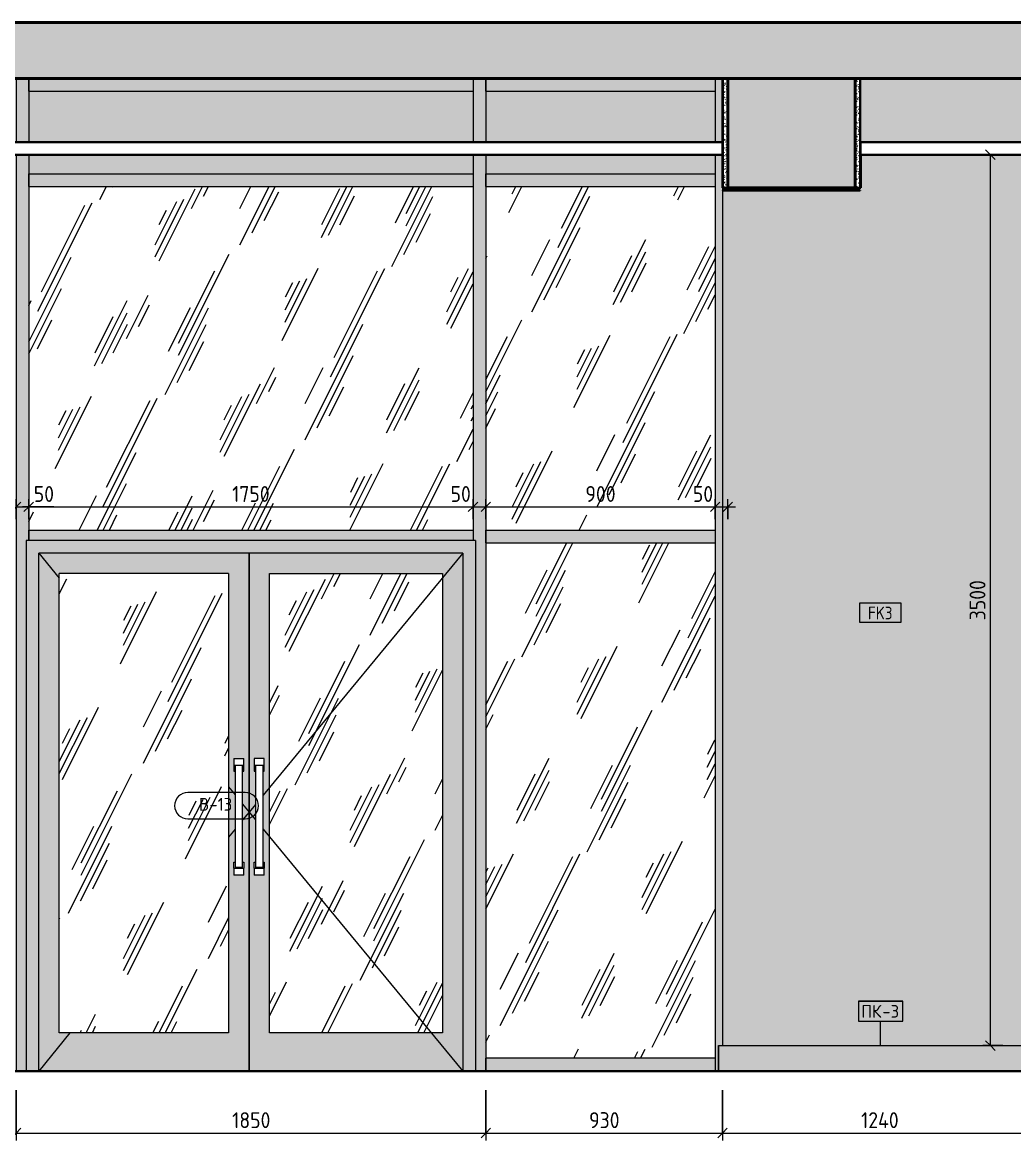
# Model space of a CAD drawing. Header units: millimetres. Extents: x 855 to 84199, y -1987 to 21700.
# Drawn here: x 53790 to 57683, y -273 to 4120 of the extents above; entities that cross this region are included whole.
import ezdxf

# ---------------------------------------------------------------- set-up
doc = ezdxf.new("R2010")
doc.units = ezdxf.units.MM
for name, color, linetype, lineweight in [('A-ANNO-DIMS', 7, 'Continuous', 9), ('A-ANNO-DIMS-25', 7, 'Continuous', 9), ('A-DOOR', 7, 'Continuous', 9), ('A-DOOR-IDEN', 7, 'Continuous', 9), ('A-FLOR', 7, 'Continuous', 9), ('A-GENM', 7, 'Continuous', 9), ('A-GENM-IDEN', 7, 'Continuous', 9), ('A-GLAZ-CURT', 7, 'Continuous', 9), ('A-GLAZ-CWMG', 7, 'Continuous', 9), ('A-WALL-IDEN', 7, 'Continuous', 9), ('A-WALL-PATT', 7, 'Continuous', 9), ('I-WALL', 7, 'Continuous', 9)]:
    doc.layers.add(name, color=color, linetype=linetype, lineweight=lineweight)
for name, color, linetype, lineweight, true_color in [('A-CLNG-1', 7, 'Continuous', 9, 0x787878), ('A-CLNG-FNSH-1', 7, 'Continuous', 30, 0x3c3c3c), ('A-DOOR-GLAZ', 7, 'Continuous', 9, 0x8080ff), ('A-FLOR-1', 7, 'Continuous', 9, 0x787878), ('A-FLOR-FNSH-1', 7, 'Continuous', 40, 0x3c3c3c), ('A-FLOR-FNSH-2', 7, 'Continuous', 30, 0x3c3c3c), ('A-WALL-4', 7, 'Continuous', 30, 0x3c3c3c), ('A-WALL-FNSH-3', 7, 'Continuous', 30, 0x3c3c3c), ('I-WALL-1', 7, 'Continuous', 9, 0x787878)]:
    doc.layers.add(name, color=color, linetype=linetype, lineweight=lineweight, true_color=true_color)
doc.styles.add('GOST Common_5', font='GOST_Common.ttf', dxfattribs={"width": 0.9, "height": 50})
doc.styles.add('GOST Common_6', font='GOST_Common.ttf', dxfattribs={"height": 50})
doc.styles.add('ISOCPEUR_2', font='isocpeur.ttf', dxfattribs={"width": 0.9, "height": 62.5})
doc.dimstyles.new('ISO-2_5_0_9К_БОЛЬШОЙ_1', dxfattribs={"dimscale": 304.8, "dimtxt": 62.248823, "dimasz": 0.123031, "dimexe": 0.098425, "dimexo": 0.246063, "dimgap": 0, "dimtad": 1, "dimdec": 0, "dimrnd": 10, "dimzin": 0, "dimdsep": 46, "dimtxsty": 'ISOCPEUR_2', "dimblk1": 'OBLIQUE', "dimblk2": 'OBLIQUE', "dimsah": 1, "dimcen": 0.09, "dimdle": 0.098425, "dimazin": 0, "dimtfac": 1, "dimtdec": 4, "dimtix": 1, "dimtmove": 0, "dimatfit": 3, "dimfxl": 1, "dimtvp": 1, "dimtolj": 1, "dimtzin": 0, "dimarcsym": 2})
doc.dimstyles.new('ISO-2_5_0_9К_БОЛЬШОЙ_2', dxfattribs={"dimscale": 304.8, "dimtxt": 62.248823, "dimasz": 0.123031, "dimexe": 0.098425, "dimexo": 0.246063, "dimgap": 0, "dimtad": 1, "dimdec": 0, "dimrnd": 10, "dimzin": 0, "dimdsep": 46, "dimtxsty": 'ISOCPEUR_2', "dimblk1": 'OBLIQUE', "dimblk2": 'OBLIQUE', "dimsah": 1, "dimcen": 0.09, "dimdle": 0.098425, "dimazin": 0, "dimtfac": 1, "dimtdec": 4, "dimtix": 1, "dimtmove": 1, "dimatfit": 3, "dimfxl": 1, "dimtvp": 1, "dimtolj": 1, "dimtzin": 0, "dimarcsym": 2})
pattern_1 = [(45, (63115.937, 0), (-14.25598, 14.25598), []), (45, (63130.193, 0), (-14.25598, 14.25598), [25.202, -5.04, 0.8382, -4.202])]
pattern_2 = [(63.435, (-104431.4, 31.75), (-255.583, 766.747), [317.5, -190.5, 317.5, -190.5, -403.903]), (63.435, (-104431.4, 31.75), (-255.583, 766.747), [-1016, 127, -276.903]), (63.435, (-104447.3, 47.6), (-255.583, 766.747), [254, -317.5, 190.5, -190.5, -467.403]), (63.435, (-104447.3, 47.6), (-255.583, 766.747), [-952.5, 222.25, -245.153]), (63.435, (-104447.3, 95.25), (-255.583, 766.747), [190.5, -381, 127, -190.5, -530.903]), (63.435, (-104447.3, 95.25), (-255.583, 766.747), [-889, 285.75, -245.153]), (63.435, (-104399.65, 47.6), (-255.583, 766.747), [190.5, -381, 158.75, -6404.65]), (63.435, (-104352, 95.25), (-255.583, 766.747), [95.25, -476.25, 63.5, -6499.9]), (63.435, (-104431.4, 174.6), (-255.583, 766.747), [63.5, -476.25, 63.5, -254, -562.653]), (63.435, (-104431.4, 174.6), (-255.583, 766.747), [-857.25, 158.75, -403.903]), (63.435, (-104145.65, 127), (-255.583, 766.747), [317.5, -476.25, 381, -251.503]), (63.435, (-104145.65, 79.4), (-255.583, 766.747), [444.5, -317.5, 476.25, -188.003]), (63.435, (-104113.9, 95.25), (-255.583, 766.747), [508, -254, 381, -276.903]), (63.435, (-104066.3, 142.9), (-255.583, 766.747), [317.5, -444.5, 254, -403.903]), (63.435, (-104113.9, 238.1), (-255.583, 766.747), [158.75, -635, 190.5, -435.653]), (63.435, (-104018.65, 190.5), (-255.583, 766.747), [127, -635, 127, -530.903])]
pattern_3 = [(0, (63115.937, 0), (30.48, 7.62), [2.515, -20.345, 2.515, -20.345, -121.92]), (0, (63115.937, 0), (30.48, 7.62), [-45.72, 2.515, -43.205, 2.515, -20.345, -53.34]), (0, (63115.937, 0), (30.48, 7.62), [-114.3, 2.515, -12.725, 2.515, -35.585]), (120, (63127.367, 3.81), (-21.8391136, 22.586454), [2.515, -20.345, 2.515, -20.345, -121.92]), (120, (63127.367, 3.81), (-21.8391136, 22.586454), [-45.72, 2.515, -43.205, 2.515, -20.345, -53.34]), (120, (63127.367, 3.81), (-21.8391136, 22.586454), [-114.3, 2.515, -12.725, 2.515, -35.585]), (240, (63131.177, 19.05), (-8.6408864, -30.206454), [2.515, -20.345, 2.515, -20.345, -121.92]), (240, (63131.177, 19.05), (-8.6408864, -30.206454), [-45.72, 2.515, -43.205, 2.515, -20.345, -53.34]), (240, (63131.177, 19.05), (-8.6408864, -30.206454), [-114.3, 2.515, -12.725, 2.515, -35.585])]

# ---------------------------------------------------------------- blocks, each defined once
blk = doc.blocks.new('Прямоугольный импост - Импост структурный с накладкой - 160мм Темный-32354999-Развертка 1_60-3')
at = {"layer": 'A-GLAZ-CWMG'}
blk.add_hatch(color=256, dxfattribs=at).paths.add_polyline_path([(-111168.2, 3850), (-111100, 3850), (-111100, 3900), (-112000.4, 3900), (-112000.4, 3850), (-111643.2, 3850)])
for p, q in [((-112000.4, 3850), (-112000.4, 3900)), ((-111100, 3900), (-111100, 3850)), ((-112000.4, 3850), (-111100, 3850))]:
    blk.add_line(p, q, dxfattribs=at)
blk = doc.blocks.new('Прямоугольный импост - Импост структурный с накладкой - 160мм Темный-V11-Развертка 1_60-3')
at = {"layer": 'A-GLAZ-CWMG'}
blk.add_hatch(color=256, dxfattribs=at).paths.add_polyline_path([(-111100, 0), (-111086, 0), (-111086, 100), (-111071, 100), (-111071, 2100), (-111100, 2100), (-111100, 40)])
blk.add_line((-111100, 2100), (-111100, 0), dxfattribs=at)
blk = doc.blocks.new('Прямоугольный импост - Импост структурный с накладкой - 160мм Темный-V10-Развертка 1_60-3')
at = {"layer": 'A-GLAZ-CWMG'}
blk.add_hatch(color=256, dxfattribs=at).paths.add_polyline_path([(-108449, 0), (-108419, 0), (-108419, 2085), (-108409, 2085), (-108409, 2100), (-108459, 2100), (-108459, 0)])
for p, q in [((-108459, 2100), (-108459, 0)), ((-108409, 2100), (-108409, 2085))]:
    blk.add_line(p, q, dxfattribs=at)
blk = doc.blocks.new('Системная панель - Стекло - 40мм-32354452-Развертка 1_60-3')
at = {"layer": 'A-GLAZ-CURT'}
h = blk.add_hatch(dxfattribs=at)
h.set_pattern_fill('FP_32', color=256, style=0, pattern_type=2)
h.set_pattern_definition(pattern_2)
h.paths.add_polyline_path([(-111100, 50), (-111100, 2075), (-112000.4, 2075), (-112000.4, 50), (-111643.2, 50)])
blk = doc.blocks.new('Прямоугольный импост - Импост структурный с накладкой - 160мм Темный-32355002-Развертка 1_60-3')
at = {"layer": 'A-GLAZ-CWMG'}
blk.add_hatch(color=256, dxfattribs=at).paths.add_polyline_path([(-113795.4, 3850), (-112050.4, 3850), (-112050.4, 3900), (-113795.4, 3900), (-113795.4, 3860)])
for p, q in [((-113795.4, 3850), (-113795.4, 3900)), ((-112050.4, 3900), (-112050.4, 3850)), ((-113795.4, 3850), (-112050.4, 3850))]:
    blk.add_line(p, q, dxfattribs=at)
blk = doc.blocks.new('Прямоугольный импост - Импост структурный с накладкой - 160мм Темный-32355003-Развертка 1_60-3')
at = {"layer": 'A-GLAZ-CWMG'}
blk.add_hatch(color=256, dxfattribs=at).paths.add_polyline_path([(-111643.2, 0), (-111100, 0), (-111100, 50), (-112000.4, 50), (-112000.4, 0)])
for p, q in [((-112000.4, 0), (-112000.4, 50)), ((-111100, 50), (-112000.4, 50)), ((-111100, 50), (-111100, 0))]:
    blk.add_line(p, q, dxfattribs=at)
blk = doc.blocks.new('Прямоугольный импост - Импост структурный с накладкой - 160мм Темный-30755591-Развертка 1_60-3')
at = {"layer": 'A-GLAZ-CWMG'}
blk.add_hatch(color=256, dxfattribs=at).paths.add_polyline_path([(-103588.999961, 0), (-103548.999961, 0), (-103548.999961, 2100), (-103598.999961, 2100), (-103598.999961, 2085), (-103588.999961, 2085), (-103588.999961, 150)])
for p, q in [((-103598.999961, 2100), (-103598.999961, 2085)), ((-103548.999961, 2100), (-103548.999961, 0))]:
    blk.add_line(p, q, dxfattribs=at)
blk = doc.blocks.new('Системная панель - Стекло - 40мм-32354600-Развертка 1_60-3')
at = {"layer": 'A-GLAZ-CURT'}
h = blk.add_hatch(dxfattribs=at)
h.set_pattern_fill('FP_32', color=256, style=0, pattern_type=2)
h.set_pattern_definition(pattern_2)
h.paths.add_polyline_path([(-113795.4, 2125), (-112050.4, 2125), (-112050.4, 3475), (-113795.4, 3475), (-113795.4, 3089.9)])
blk = doc.blocks.new('Системная панель - Стекло - 40мм-32354454-Развертка 1_60-3')
at = {"layer": 'A-GLAZ-CURT'}
h = blk.add_hatch(dxfattribs=at)
h.set_pattern_fill('FP_32', color=256, style=0, pattern_type=2)
h.set_pattern_definition(pattern_2)
h.paths.add_polyline_path([(-111100, 2125), (-111100, 3475), (-112000.4, 3475), (-112000.4, 2125), (-111643.2, 2125)])
blk = doc.blocks.new('Прямоугольный импост - Импост структурный с накладкой - 160мм Темный-32352607-Развертка 1_60-3')
at = {"layer": 'A-GLAZ-CWMG'}
blk.add_hatch(color=256, dxfattribs=at).paths.add_polyline_path([(-111090, 2100), (-111071, 2100), (-111071, 3500), (-111100, 3500), (-111100, 2100)])
blk.add_line((-111100, 3500), (-111100, 2100), dxfattribs=at)
blk = doc.blocks.new('Прямоугольный импост - Импост структурный с накладкой - 160мм Темный-32355005-Развертка 1_60-3')
at = {"layer": 'A-GLAZ-CWMG'}
blk.add_hatch(color=256, dxfattribs=at).paths.add_polyline_path([(-113692.2, 2085), (-112050.4, 2085), (-112050.4, 2125), (-113795.4, 2125), (-113795.4, 2085), (-113755.4, 2085)])
for p, q in [((-113795.4, 2085), (-113795.4, 2125)), ((-113795.4, 2125), (-112050.4, 2125)), ((-112050.4, 2125), (-112050.4, 2085))]:
    blk.add_line(p, q, dxfattribs=at)
blk = doc.blocks.new('Прямоугольный импост - Импост структурный с накладкой - 160мм Темный-32355006-Развертка 1_60-3')
at = {"layer": 'A-GLAZ-CWMG'}
blk.add_hatch(color=256, dxfattribs=at).paths.add_polyline_path([(-111100, 2075), (-111100, 2125), (-112000.4, 2125), (-112000.4, 2075), (-111643.2, 2075)])
for p, q in [((-112000.4, 2075), (-112000.4, 2125)), ((-112000.4, 2125), (-111100, 2125)), ((-111100, 2125), (-111100, 2075)), ((-112000.4, 2075), (-111100, 2075))]:
    blk.add_line(p, q, dxfattribs=at)
blk = doc.blocks.new('Прямоугольный импост - Импост структурный с накладкой - 160мм Темный-32352604-Развертка 1_60-3')
at = {"layer": 'A-GLAZ-CWMG'}
blk.add_hatch(color=256, dxfattribs=at).paths.add_polyline_path([(-113795.4, 2100), (-113795.4, 3500), (-113845.4, 3500), (-113845.4, 2100), (-113805.4, 2100)])
for p, q in [((-113845.4, 3500), (-113845.4, 2100)), ((-113795.4, 3500), (-113795.4, 2100))]:
    blk.add_line(p, q, dxfattribs=at)
blk = doc.blocks.new('Плинтус - Плинтус керамогранит бежевый-32865448-Развертка 1_60-3')
at = {"layer": 'A-GENM'}
blk.add_hatch(color=256, dxfattribs=at).paths.add_polyline_path([(-109814, 0), (-109814, 100), (-111086, 100), (-111086, 0), (-109830, 0)])
for p, q in [((-111086, 100), (-109814, 100)), ((-111086, 100), (-111086, 0)), ((-109814, 0), (-109814, 100))]:
    blk.add_line(p, q, dxfattribs=at)
blk = doc.blocks.new('Плинтус - Плинтус керамогранит бежевый-32865449-Развертка 1_60-3')
at = {"layer": 'A-GENM'}
blk.add_line((-111086, 0), (-111086, 100), dxfattribs=at)
blk = doc.blocks.new('Дверь_Витражная_остекление_ - ВВ-13 остекление-32355241-Развертка 1_60-3')
at = {"layer": 'A-DOOR'}
blk.add_hatch(color=256, dxfattribs=at).paths.add_polyline_path([(-113795.4, 0), (-113755.4, 0), (-113755.4, 2035), (-112090.4, 2035), (-112090.4, 0), (-112040.4, 0), (-112040.4, 2085), (-113805.4, 2085), (-113805.4, 0)])
h = blk.add_hatch(color=256, dxfattribs=at)
h.paths.add_polyline_path([(-113755.4, 0), (-113681.6, 0), (-113681.6, 2), (-112930.4, 2), (-112930.4, 2035), (-113755.4, 2035)])
h.paths.add_polyline_path([(-113675.4, 150), (-113675.4, 1955), (-113010.4, 1955), (-113010.4, 150), (-113180, 150)])
h.paths.add_polyline_path([(-112990.4, 770), (-112990.4, 820), (-112985.4, 820), (-112985.4, 1177.5), (-112990.4, 1177.5), (-112990.4, 1227.5), (-112950.4, 1227.5), (-112950.4, 1177.5), (-112955.4, 1177.5), (-112955.4, 820), (-112950.4, 820), (-112950.4, 770), (-112989.8, 770)])
h = blk.add_hatch(color=256, dxfattribs=at)
h.paths.add_polyline_path([(-112090.4, 0), (-112090.4, 2035), (-112930.4, 2035), (-112930.4, 2), (-112123.4, 2), (-112123.4, 0)])
h.paths.add_polyline_path([(-112850.4, 150), (-112850.4, 1955), (-112170.4, 1955), (-112170.4, 150), (-112667.7, 150)])
h.paths.add_polyline_path([(-112910.4, 770), (-112910.4, 820), (-112905.4, 820), (-112905.4, 1177.5), (-112910.4, 1177.5), (-112910.4, 1227.5), (-112870.4, 1227.5), (-112870.4, 1177.5), (-112875.4, 1177.5), (-112875.4, 820), (-112870.4, 820), (-112870.4, 770), (-112909.8, 770)])
h = blk.add_hatch(dxfattribs=at)
h.set_pattern_fill('FP_32', color=256, style=0, pattern_type=2)
h.set_pattern_definition(pattern_2)
h.paths.add_polyline_path([(-113010.4, 150), (-113010.4, 1955), (-113675.4, 1955), (-113675.4, 150), (-113180, 150)])
h = blk.add_hatch(dxfattribs=at)
h.set_pattern_fill('FP_32', color=256, style=0, pattern_type=2)
h.set_pattern_definition(pattern_2)
h.paths.add_polyline_path([(-112850.4, 150), (-112170.4, 150), (-112170.4, 1955), (-112850.4, 1955), (-112850.4, 257)])
for p, q in [((-113805.4, 2085), (-113805.4, 0)), ((-112040.4, 2085), (-113805.4, 2085)), ((-112040.4, 2085), (-112040.4, 0)), ((-113755.4, 0), (-113755.4, 2035)), ((-112930.4, 2035), (-113755.4, 2035)), ((-113755.4, 2035), (-113675.4, 1936.3)), ((-112930.4, 2035), (-112930.4, 2)), ((-112090.4, 2035), (-112930.4, 2035)), ((-112930.4, 2), (-112930.4, 2035)), ((-112090.4, 2035), (-112875.4, 1084.1)), ((-112090.4, 2035), (-112090.4, 0)), ((-112850.4, 150), (-112850.4, 1955)), ((-112850.4, 1955), (-112170.4, 1955)), ((-112170.4, 1955), (-112170.4, 150)), ((-112990.4, 1227.5), (-112990.4, 1200)), ((-112990.4, 1227.5), (-112950.4, 1227.5)), ((-112950.4, 1200), (-112990.4, 1200)), ((-112990.4, 1200), (-112990.4, 1177.5)), ((-112985.4, 1200), (-112985.4, 800)), ((-112955.4, 800), (-112955.4, 1200)), ((-112950.4, 1200), (-112950.4, 1227.5)), ((-112950.4, 1177.5), (-112950.4, 1200)), ((-112910.4, 1227.5), (-112910.4, 1200)), ((-112870.4, 1227.5), (-112910.4, 1227.5)), ((-112870.4, 1200), (-112910.4, 1200)), ((-112910.4, 1200), (-112910.4, 1177.5)), ((-112905.4, 1200), (-112905.4, 800)), ((-112875.4, 800), (-112875.4, 1200)), ((-112870.4, 1200), (-112870.4, 1227.5)), ((-112870.4, 1177.5), (-112870.4, 1200)), ((-112990.4, 1177.5), (-112985.4, 1177.5)), ((-112955.5, 1177.5), (-112950.4, 1177.5)), ((-112910.4, 1177.5), (-112905.4, 1177.5)), ((-112875.5, 1177.5), (-112870.4, 1177.5)), ((-113010.4, 1116.2), (-112985.4, 1085.3)), ((-112955.4, 1048.3), (-112930.4, 1017.5)), ((-112930.4, 1017.5), (-112955.4, 986.7)), ((-112905.4, 1047.8), (-112930.4, 1017.5)), ((-112930.4, 1017.5), (-112905.4, 987.2)), ((-112985.4, 949.7), (-113010.4, 918.8)), ((-112875.4, 950.9), (-112090.4, 0)), ((-112990.4, 797.5), (-112990.4, 820)), ((-112990.4, 820), (-112985.4, 820)), ((-112990.4, 797.5), (-112990.4, 770)), ((-112990.4, 797.5), (-112950.4, 797.5)), ((-112955.4, 800), (-112985.4, 800)), ((-112955.4, 820), (-112950.4, 820)), ((-112950.4, 820), (-112950.4, 797.5)), ((-112950.4, 770), (-112950.4, 797.5)), ((-112910.4, 797.5), (-112910.4, 820)), ((-112910.4, 820), (-112905.4, 820)), ((-112910.4, 797.5), (-112910.4, 770)), ((-112910.4, 797.5), (-112870.4, 797.5)), ((-112875.4, 800), (-112905.4, 800)), ((-112875.4, 820), (-112870.4, 820)), ((-112870.4, 820), (-112870.4, 797.5)), ((-112870.4, 770), (-112870.4, 797.5)), ((-112950.4, 770), (-112990.4, 770)), ((-112870.4, 770), (-112910.4, 770)), ((-113633.8, 150), (-113755.4, 0)), ((-112170.4, 150), (-112850.4, 150))]:
    blk.add_line(p, q, dxfattribs=at)
at = {"layer": 'A-DOOR-GLAZ'}
for p, q in [((-113010.4, 1955), (-113675.4, 1955)), ((-113675.4, 150), (-113675.4, 1955)), ((-113010.4, 1955), (-113010.4, 150)), ((-113010.4, 150), (-113675.4, 150))]:
    blk.add_line(p, q, dxfattribs=at)
blk = doc.blocks.new('Системная панель - Сэндвич - 40мм-32354713-Развертка 1_60-3')
at = {"layer": 'A-GLAZ-CURT'}
h = blk.add_hatch(color=256, dxfattribs=at)
h.paths.add_polyline_path([(-113795.4, 3525), (-112050.4, 3525), (-112050.4, 3600), (-113795.4, 3600)])
h.paths.add_polyline_path([(-113692.2, 3650), (-112050.4, 3650), (-112050.4, 3850), (-113795.4, 3850), (-113795.4, 3650)])
blk = doc.blocks.new('Системная панель - Сэндвич - 40мм-32354714-Развертка 1_60-3')
at = {"layer": 'A-GLAZ-CURT'}
h = blk.add_hatch(color=256, dxfattribs=at)
h.paths.add_polyline_path([(-112000.4, 3525), (-111100, 3525), (-111100, 3600), (-112000.4, 3600)])
h.paths.add_polyline_path([(-111643.2, 3650), (-111100, 3650), (-111100, 3850), (-112000.4, 3850), (-112000.4, 3650)])
blk = doc.blocks.new('Прямоугольный импост - Импост структурный с накладкой - 160мм Темный-V17-Развертка 1_60-3')
at = {"layer": 'A-GLAZ-CWMG'}
h = blk.add_hatch(color=256, dxfattribs=at)
h.paths.add_polyline_path([(-111100, 3500), (-111071, 3500), (-111071, 3600), (-111100, 3600), (-111100, 3515)])
h.paths.add_polyline_path([(-111090, 3650), (-111071, 3650), (-111071, 3900), (-111100, 3900), (-111100, 3650)])
for p, q in [((-111100, 3900), (-111100, 3650)), ((-111100, 3600), (-111100, 3500))]:
    blk.add_line(p, q, dxfattribs=at)
blk = doc.blocks.new('Прямоугольный импост - Импост структурный с накладкой - 160мм Темный-V18-Развертка 1_60-3')
at = {"layer": 'A-GLAZ-CWMG'}
blk.add_hatch(color=256, dxfattribs=at).paths.add_polyline_path([(-113795.4, 3475), (-112050.4, 3475), (-112050.4, 3525), (-113795.4, 3525), (-113795.4, 3485)])
for p, q in [((-113795.4, 3475), (-113795.4, 3525)), ((-113795.4, 3525), (-112050.4, 3525)), ((-112050.4, 3525), (-112050.4, 3475)), ((-113795.4, 3475), (-112050.4, 3475))]:
    blk.add_line(p, q, dxfattribs=at)
blk = doc.blocks.new('Прямоугольный импост - Импост структурный с накладкой - 160мм Темный-32352605-Развертка 1_60-3')
at = {"layer": 'A-GLAZ-CWMG'}
h = blk.add_hatch(color=256, dxfattribs=at)
h.paths.add_polyline_path([(-103588.999961, 3500), (-103548.999961, 3500), (-103548.999961, 3600), (-103598.999961, 3600), (-103598.999961, 3500)])
h.paths.add_polyline_path([(-103548.999961, 3650), (-103548.999961, 3900), (-103598.999961, 3900), (-103598.999961, 3650), (-103558.999961, 3650)])
for p, q in [((-103598.999961, 3900), (-103598.999961, 3650)), ((-103548.999961, 3900), (-103548.999961, 3650)), ((-103598.999961, 3600), (-103598.999961, 3500)), ((-103548.999961, 3600), (-103548.999961, 3500))]:
    blk.add_line(p, q, dxfattribs=at)
blk = doc.blocks.new('DIMBLOCK56-Развертка 1_60-3')
at = {"layer": 'A-ANNO-DIMS-25'}
for p, q in [((53765.4, -75), (53765.4, -273.5)), ((53765.4, -243.5), (53765.4, -75.1)), ((55610.4, -75), (55610.4, -273.5)), ((55610.4, -243.5), (55610.4, -75.1)), ((53765.4, -243.5), (55610.4, -243.5))]:
    blk.add_line(p, q, dxfattribs=at)
at = {"layer": 'A-ANNO-DIMS-25', "lineweight": 20}
for p, q in [((53765.4, -243.5), (53746.6, -262.2)), ((53765.4, -243.5), (53784.1, -224.7)), ((55610.4, -243.5), (55591.6, -262.2)), ((55610.4, -243.5), (55629.1, -224.7))]:
    blk.add_line(p, q, dxfattribs=at)
at = {"layer": 'A-ANNO-DIMS-25', "color": 0, "insert": (54614.3, -161.8), "char_height": 62.5, "width": 176.691, "attachment_point": 1, "line_spacing_factor": 1.149209, "style": 'ISOCPEUR_2'}
blk.add_mtext('1850', dxfattribs=at)
blk = doc.blocks.new('_Oblique')
at = {"color": 0, "linetype": 'ByBlock', "lineweight": -2}
blk.add_line((-0.5, -0.5), (0.5, 0.5), dxfattribs=at)
blk = doc.blocks.new('DIMBLOCK57-Развертка 1_60-3')
at = {"layer": 'A-ANNO-DIMS-25'}
for p, q in [((55610.4, -75), (55610.4, -273.5)), ((55610.4, -243.5), (55610.4, -75.1)), ((56539.8, -75), (56539.8, -273.5)), ((56539.8, -243.5), (56539.8, -75.1)), ((55610.4, -243.5), (56539.8, -243.5))]:
    blk.add_line(p, q, dxfattribs=at)
at = {"layer": 'A-ANNO-DIMS-25', "lineweight": 20}
for p, q in [((55610.4, -243.5), (55591.6, -262.2)), ((55610.4, -243.5), (55629.1, -224.7)), ((56539.8, -243.5), (56521.1, -262.2)), ((56539.8, -243.5), (56558.6, -224.7))]:
    blk.add_line(p, q, dxfattribs=at)
at = {"layer": 'A-ANNO-DIMS-25', "color": 0, "insert": (56015.9, -161.8), "char_height": 62.5, "width": 142.215, "attachment_point": 1, "line_spacing_factor": 1.149209, "style": 'ISOCPEUR_2'}
blk.add_mtext('930', dxfattribs=at)
blk = doc.blocks.new('DIMBLOCK58-Развертка 1_60-3')
at = {"layer": 'A-ANNO-DIMS-25'}
for p, q in [((56539.8, -75), (56539.8, -273.5)), ((56539.8, -243.5), (56539.8, -75.1)), ((57781.8, -75), (57781.8, -273.5)), ((57781.8, -243.5), (57781.8, -75.1)), ((56539.8, -243.5), (57781.8, -243.5))]:
    blk.add_line(p, q, dxfattribs=at)
at = {"layer": 'A-ANNO-DIMS-25', "lineweight": 20}
for p, q in [((56539.8, -243.5), (56521.1, -262.2)), ((56539.8, -243.5), (56558.6, -224.7)), ((57781.8, -243.5), (57763.1, -262.2)), ((57781.8, -243.5), (57800.6, -224.7))]:
    blk.add_line(p, q, dxfattribs=at)
at = {"layer": 'A-ANNO-DIMS-25', "color": 0, "insert": (57084.2, -161.8), "char_height": 62.5, "width": 183.873, "attachment_point": 1, "line_spacing_factor": 1.149209, "style": 'ISOCPEUR_2'}
blk.add_mtext('1240', dxfattribs=at)
blk = doc.blocks.new('М_двери - Типоразмер_рамка-25223575-Развертка 1_60-3')
at = {"layer": 'A-DOOR-IDEN'}
for p, q in [((-112945.5, 1094.5), (-113170.4, 1094.5)), ((-113170.4, 990.5), (-112945.5, 990.5))]:
    blk.add_line(p, q, dxfattribs=at)
for centre, start, end in [((-113170.4, 1042.5), 90, 270), ((-112945.5, 1042.5), 270, 90)]:
    blk.add_arc(centre, 52, start, end, dxfattribs=at)
blk = doc.blocks.new('М_стена_0001 - Типоразмер_без рамки-25382661-Развертка 1_60-3')
at = {"layer": 'A-WALL-IDEN'}
for p, q in [((-116874.1, 1838.1), (-117037.3, 1838.1)), ((-117037.3, 1838.1), (-117037.3, 1763.1)), ((-116874.1, 1763.1), (-116874.1, 1838.1)), ((-117037.3, 1763.1), (-116874.1, 1763.1))]:
    blk.add_line(p, q, dxfattribs=at)
blk = doc.blocks.new('Mark Reiling - Mark Reiling-26174330-Развертка 1_60-3')
at = {"layer": 'A-GENM-IDEN'}
for p, q in [((-110536.7, 274.4), (-110536.7, 195.6)), ((-110536.7, 274.4), (-110363.3, 274.4)), ((-110363.3, 274.4), (-110536.7, 274.4)), ((-110536.7, 274.4), (-110536.7, 195.6)), ((-110363.3, 195.6), (-110363.3, 274.4)), ((-110363.3, 195.6), (-110363.3, 274.4)), ((-110536.7, 195.6), (-110363.3, 195.6)), ((-110536.7, 195.6), (-110363.3, 195.6))]:
    blk.add_line(p, q, dxfattribs=at)
blk = doc.blocks.new('DIMBLOCK73-Развертка 1_60-3')
at = {"layer": 'A-ANNO-DIMS-25'}
for p, q in [((53765.4, 2168.3), (53765.4, 2246.8)), ((53815.4, 2168.3), (53815.4, 2246.8)), ((53765.4, 2216.8), (53815.4, 2216.8)), ((53765.4, 2216.8), (53765.4, 2168.3)), ((53810.2, 2216.8), (53790.4, 2216.8)), ((53914.2, 2216.8), (53810.2, 2216.8)), ((53815.4, 2216.8), (53815.4, 2168.3))]:
    blk.add_line(p, q, dxfattribs=at)
at = {"layer": 'A-ANNO-DIMS-25', "lineweight": 20}
for p, q in [((53765.4, 2216.8), (53746.6, 2198)), ((53765.4, 2216.8), (53784.1, 2235.5)), ((53815.4, 2216.8), (53796.6, 2198)), ((53815.4, 2216.8), (53834.1, 2235.5))]:
    blk.add_line(p, q, dxfattribs=at)
at = {"layer": 'A-ANNO-DIMS-25', "color": 0, "insert": (53835.2, 2298.4), "char_height": 62.5, "width": 94.81, "attachment_point": 1, "line_spacing_factor": 1.149209, "style": 'ISOCPEUR_2'}
blk.add_mtext('50', dxfattribs=at)
blk = doc.blocks.new('DIMBLOCK74-Развертка 1_60-3')
at = {"layer": 'A-ANNO-DIMS-25'}
for p, q in [((53815.4, 2168.3), (53815.4, 2246.8)), ((55560.4, 2168.3), (55560.4, 2246.8)), ((53815.4, 2216.8), (55560.4, 2216.8)), ((53815.4, 2216.8), (53815.4, 2168.3)), ((55560.4, 2216.8), (55560.4, 2168.3))]:
    blk.add_line(p, q, dxfattribs=at)
at = {"layer": 'A-ANNO-DIMS-25', "lineweight": 20}
for p, q in [((53815.4, 2216.8), (53796.6, 2198)), ((53815.4, 2216.8), (53834.1, 2235.5)), ((55560.4, 2216.8), (55541.6, 2198)), ((55560.4, 2216.8), (55579.1, 2235.5))]:
    blk.add_line(p, q, dxfattribs=at)
at = {"layer": 'A-ANNO-DIMS-25', "color": 0, "insert": (54614.3, 2298.4), "char_height": 62.5, "width": 176.691, "attachment_point": 1, "line_spacing_factor": 1.149209, "style": 'ISOCPEUR_2'}
blk.add_mtext('1750', dxfattribs=at)
blk = doc.blocks.new('DIMBLOCK75-Развертка 1_60-3')
at = {"layer": 'A-ANNO-DIMS-25'}
for p, q in [((55560.4, 2168.3), (55560.4, 2246.8)), ((55610.4, 2168.3), (55610.4, 2246.8)), ((55472, 2216.8), (55576, 2216.8)), ((55560.4, 2216.8), (55610.4, 2216.8)), ((55560.4, 2216.8), (55560.4, 2168.3)), ((55576, 2216.8), (55585.4, 2216.8)), ((55610.4, 2216.8), (55610.4, 2168.3))]:
    blk.add_line(p, q, dxfattribs=at)
at = {"layer": 'A-ANNO-DIMS-25', "lineweight": 20}
for p, q in [((55560.4, 2216.8), (55541.6, 2198)), ((55560.4, 2216.8), (55579.1, 2235.5)), ((55610.4, 2216.8), (55591.6, 2198)), ((55610.4, 2216.8), (55629.1, 2235.5))]:
    blk.add_line(p, q, dxfattribs=at)
at = {"layer": 'A-ANNO-DIMS-25', "color": 0, "insert": (55472, 2298.4), "char_height": 62.5, "width": 94.81, "attachment_point": 1, "line_spacing_factor": 1.149209, "style": 'ISOCPEUR_2'}
blk.add_mtext('50', dxfattribs=at)
blk = doc.blocks.new('DIMBLOCK76-Развертка 1_60-3')
at = {"layer": 'A-ANNO-DIMS-25'}
for p, q in [((55610.4, 2168.3), (55610.4, 2246.8)), ((56510.8, 2168.3), (56510.8, 2246.8)), ((55610.4, 2216.8), (56510.8, 2216.8)), ((55610.4, 2216.8), (55610.4, 2168.3)), ((56510.8, 2216.8), (56510.8, 2168.3))]:
    blk.add_line(p, q, dxfattribs=at)
at = {"layer": 'A-ANNO-DIMS-25', "lineweight": 20}
for p, q in [((55610.4, 2216.8), (55591.6, 2198)), ((55610.4, 2216.8), (55629.1, 2235.5)), ((56510.8, 2216.8), (56492.1, 2198)), ((56510.8, 2216.8), (56529.6, 2235.5))]:
    blk.add_line(p, q, dxfattribs=at)
at = {"layer": 'A-ANNO-DIMS-25', "color": 0, "insert": (56001.4, 2298.4), "char_height": 62.5, "width": 142.215, "attachment_point": 1, "line_spacing_factor": 1.149209, "style": 'ISOCPEUR_2'}
blk.add_mtext('900', dxfattribs=at)
blk = doc.blocks.new('DIMBLOCK77-Развертка 1_60-3')
at = {"layer": 'A-ANNO-DIMS-25'}
for p, q in [((56510.8, 2168.3), (56510.8, 2246.8)), ((56560.8, 2168.3), (56560.8, 2246.8)), ((56423.5, 2216.8), (56527.5, 2216.8)), ((56510.8, 2216.8), (56590.8, 2216.8)), ((56510.8, 2216.8), (56510.8, 2168.3)), ((56527.5, 2216.8), (56535.8, 2216.8)), ((56560.8, 2216.8), (56560.8, 2168.3))]:
    blk.add_line(p, q, dxfattribs=at)
at = {"layer": 'A-ANNO-DIMS-25', "lineweight": 20}
for p, q in [((56510.8, 2216.8), (56492.1, 2198)), ((56510.8, 2216.8), (56529.6, 2235.5)), ((56560.8, 2216.8), (56542.1, 2198)), ((56560.8, 2216.8), (56579.6, 2235.5))]:
    blk.add_line(p, q, dxfattribs=at)
at = {"layer": 'A-ANNO-DIMS-25', "color": 0, "insert": (56423.5, 2298.4), "char_height": 62.5, "width": 94.81, "attachment_point": 1, "line_spacing_factor": 1.149209, "style": 'ISOCPEUR_2'}
blk.add_mtext('50', dxfattribs=at)
blk = doc.blocks.new('DIMBLOCK90-Развертка 1_60-3')
at = {"layer": 'A-ANNO-DIMS-25', "lineweight": 20}
for p, q in [((57591.8, 3600), (57573, 3618.8)), ((57591.8, 3600), (57610.5, 3581.2)), ((57591.8, 100), (57573, 118.7)), ((57591.8, 100), (57610.5, 81.2))]:
    blk.add_line(p, q, dxfattribs=at)
at = {"layer": 'A-ANNO-DIMS-25'}
for p, q in [((57640.3, 3600), (57561.8, 3600)), ((57591.8, 100), (57591.8, 3600)), ((57591.8, 3600), (57640.3, 3600)), ((57640.3, 100), (57561.8, 100)), ((57591.8, 100), (57640.3, 100))]:
    blk.add_line(p, q, dxfattribs=at)
at = {"layer": 'A-ANNO-DIMS-25', "color": 0, "insert": (57510.1, 1771), "char_height": 62.5, "width": 189.619, "attachment_point": 1, "rotation": 90, "line_spacing_factor": 1.149209, "style": 'ISOCPEUR_2'}
blk.add_mtext('3500', dxfattribs=at)

msp = doc.modelspace()

# ---------------------------------------------------------------- hatches: boundary and pattern name
at = {"layer": 'A-CLNG-1'}
msp.add_hatch(color=256, dxfattribs=at).paths.add_polyline_path([(56608, 3460), (57080.8, 3460), (57080.8, 3461), (56540.8, 3461), (56540.8, 3460), (56604.5, 3460)])
at = {"layer": 'A-FLOR'}
for points in [[(54696.9, 0), (54733.3, 0), (54733.3, 2), (53929.2, 2), (53929.2, 0), (54687, 0)], [(55440.4, 0), (55487.4, 0), (55487.4, 2), (54733.3, 2), (54733.3, 0), (55438.1, 0)]]:
    msp.add_hatch(color=256, dxfattribs=at).paths.add_polyline_path(points)
at = {"layer": 'A-FLOR-1'}
h = msp.add_hatch(dxfattribs=at)
h.set_pattern_fill('FP_31', color=256, style=0, pattern_type=2)
h.set_pattern_definition(pattern_1)
h.paths.add_polyline_path([(58016.8, 3900), (66213.2, 3900), (66213.2, 4120), (49820.4, 4120), (49820.4, 3900), (56992.2, 3900)])
h = msp.add_hatch(dxfattribs=at)
h.set_pattern_fill('FP_31', color=256, style=0, pattern_type=2)
h.set_pattern_definition(pattern_1)
h.paths.add_polyline_path([(61560.8, 3470), (62060.8, 3470), (62060.8, 3900), (61560.8, 3900)])
h.paths.add_polyline_path([(51510.4, 3470), (52010.4, 3470), (52010.4, 3900), (51510.4, 3900), (51510.4, 3473.2)])
h.paths.add_polyline_path([(56736.1, 3470), (57060.8, 3470), (57060.8, 3900), (56560.8, 3900), (56560.8, 3470), (56608, 3470)])
at = {"layer": 'A-WALL-PATT'}
h = msp.add_hatch(color=256, dxfattribs=at)
h.paths.add_polyline_path([(56539.8, 100), (57780.8, 100), (57780.8, 3600), (57082.8, 3600), (57082.8, 3470), (57081.8, 3470), (57081.8, 3600), (57080.8, 3599.8), (57080.8, 3470), (56539.8, 3470), (56539.8, 1029.6)])
h.paths.add_polyline_path([(57080.8, 3460), (56540.8, 3460), (56540.8, 3461), (57080.8, 3461)])
at = {"layer": 'I-WALL'}
for points in [[(57080.8, 3600), (57081.8, 3600), (57081.8, 3650), (57680.8, 3650), (57680.8, 3900), (57080.8, 3900), (57080.8, 3605)], [(57734.7, 3650), (57760.8, 3650), (57760.8, 3900), (57680.8, 3900), (57680.8, 3650)]]:
    msp.add_hatch(color=256, dxfattribs=at).paths.add_polyline_path(points)
at = {"layer": 'I-WALL-1'}
h = msp.add_hatch(dxfattribs=at)
h.set_pattern_fill('FP_33', color=256, style=0, pattern_type=2)
h.set_pattern_definition(pattern_3)
h.paths.add_polyline_path([(56540.8, 3470), (56560.8, 3470), (56560.8, 3900), (56540.8, 3900), (56540.8, 3470.2)])
h = msp.add_hatch(dxfattribs=at)
h.set_pattern_fill('FP_33', color=256, style=0, pattern_type=2)
h.set_pattern_definition(pattern_3)
h.paths.add_polyline_path([(57060.8, 3470), (57080.8, 3470), (57080.8, 3900), (57060.8, 3900), (57060.8, 3594.7)])

# ---------------------------------------------------------------- linework, layer by layer
at = {"layer": 'A-CLNG-FNSH-1'}
for p, q in [((56540.8, 3650), (52030.8, 3650)), ((61540.8, 3650), (57081.8, 3650)), ((57081.8, 3650), (57081.8, 3600)), ((52030.8, 3600), (56540.8, 3600)), ((57082.8, 3600), (61540.8, 3600)), ((57080.8, 3461), (56540.8, 3461)), ((56540.8, 3461), (56540.8, 3460)), ((56540.8, 3460), (57080.8, 3460)), ((57080.8, 3460), (57080.8, 3461))]:
    msp.add_line(p, q, dxfattribs=at)
at = {"layer": 'A-FLOR'}
for p, q in [((53929.2, 2), (55487.4, 2)), ((53929.2, 0), (53929.2, 2)), ((54733.3, 2), (54733.3, 0)), ((55487.4, 2), (55487.4, 0)), ((66213.2, -0.1), (49820.4, -0.1))]:
    msp.add_line(p, q, dxfattribs=at)
at = {"layer": 'A-FLOR-FNSH-1'}
for p, q in [((66213.2, 4120), (49820.4, 4120)), ((49820.4, 3900), (66213.2, 3900)), ((56560.8, 3900), (56560.8, 3470)), ((57060.8, 3470), (57060.8, 3900)), ((56560.8, 3470), (57060.8, 3470))]:
    msp.add_line(p, q, dxfattribs=at)
at = {"layer": 'A-FLOR-FNSH-2'}
msp.add_line((66213.2, 0), (49820.4, 0), dxfattribs=at)
at = {"layer": 'A-GENM-IDEN'}
msp.add_line((57160.8, 100), (57160.8, 194.6), dxfattribs=at)
at = {"layer": 'A-WALL-4'}
for p, q in [((56560.8, 4120.1), (56560.8, 4120)), ((56760.8, 4120), (56760.8, 4120.1)), ((56540.8, 3900), (56540.8, 3470)), ((57060.8, 3900), (57060.8, 3470)), ((57080.8, 3470), (57080.8, 3900)), ((56540.8, 3470), (56560.8, 3470)), ((57060.8, 3470), (57080.8, 3470))]:
    msp.add_line(p, q, dxfattribs=at)
at = {"layer": 'A-WALL-FNSH-3'}
for p, q in [((56539.8, 3900), (56539.8, 3470)), ((57082.8, 3600), (57081.8, 3600)), ((57081.8, 3600), (57081.8, 3470)), ((57082.8, 3470), (57082.8, 3600)), ((56539.8, 3470), (56540.8, 3470)), ((57081.8, 3470), (57082.8, 3470))]:
    msp.add_line(p, q, dxfattribs=at)
at = {"layer": 'I-WALL'}
for p, q in [((57081.8, 3600), (57080.8, 3600)), ((56539.8, 3470), (56539.8, 100))]:
    msp.add_line(p, q, dxfattribs=at)

# ---------------------------------------------------------------- block references
at = {"layer": 'A-DOOR'}
msp.add_blockref('Дверь_Витражная_остекление_ - ВВ-13 остекление-32355241-Развертка 1_60-3', (167610.8, 0), dxfattribs=at)
at = {"layer": 'A-DOOR-IDEN'}
msp.add_blockref('М_двери - Типоразмер_рамка-25223575-Развертка 1_60-3', (167610.8, 0), dxfattribs=at)
at = {"layer": 'A-GENM'}
for name in ['Плинтус - Плинтус керамогранит бежевый-32865448-Развертка 1_60-3', 'Плинтус - Плинтус керамогранит бежевый-32865449-Развертка 1_60-3']:
    msp.add_blockref(name, (167610.8, 0), dxfattribs=at)
at = {"layer": 'A-GENM-IDEN'}
msp.add_blockref('Mark Reiling - Mark Reiling-26174330-Развертка 1_60-3', (167610.8, 0), dxfattribs=at)
at = {"layer": 'A-GLAZ-CURT'}
for name in ['Системная панель - Сэндвич - 40мм-32354713-Развертка 1_60-3', 'Системная панель - Сэндвич - 40мм-32354714-Развертка 1_60-3', 'Системная панель - Стекло - 40мм-32354600-Развертка 1_60-3', 'Системная панель - Стекло - 40мм-32354454-Развертка 1_60-3', 'Системная панель - Стекло - 40мм-32354452-Развертка 1_60-3']:
    msp.add_blockref(name, (167610.8, 0), dxfattribs=at)
at = {"layer": 'A-GLAZ-CWMG'}
for name, p in [('Прямоугольный импост - Импост структурный с накладкой - 160мм Темный-32352605-Развертка 1_60-3', (157364.4, 0)), ('Прямоугольный импост - Импост структурный с накладкой - 160мм Темный-32355002-Развертка 1_60-3', (167610.8, 0)), ('Прямоугольный импост - Импост структурный с накладкой - 160мм Темный-32352605-Развертка 1_60-3', (159159.4, 0)), ('Прямоугольный импост - Импост структурный с накладкой - 160мм Темный-32354999-Развертка 1_60-3', (167610.8, 0)), ('Прямоугольный импост - Импост структурный с накладкой - 160мм Темный-V17-Развертка 1_60-3', (167610.8, 0)), ('Прямоугольный импост - Импост структурный с накладкой - 160мм Темный-V18-Развертка 1_60-3', (167610.8, 0)), ('Прямоугольный импост - Импост структурный с накладкой - 160мм Темный-32355006-Развертка 1_60-3', (167610.8, 1400)), ('Прямоугольный импост - Импост структурный с накладкой - 160мм Темный-32352604-Развертка 1_60-3', (167610.8, 0)), ('Прямоугольный импост - Импост структурный с накладкой - 160мм Темный-32352604-Развертка 1_60-3', (169405.8, 0)), ('Прямоугольный импост - Импост структурный с накладкой - 160мм Темный-32352607-Развертка 1_60-3', (167610.8, 0)), ('Прямоугольный импост - Импост структурный с накладкой - 160мм Темный-32355005-Развертка 1_60-3', (167610.8, 0)), ('Прямоугольный импост - Импост структурный с накладкой - 160мм Темный-32355006-Развертка 1_60-3', (167610.8, 0)), ('Прямоугольный импост - Импост структурный с накладкой - 160мм Темный-V10-Развертка 1_60-3', (162224.4, 0)), ('Прямоугольный импост - Импост структурный с накладкой - 160мм Темный-30755591-Развертка 1_60-3', (159159.4, 0)), ('Прямоугольный импост - Импост структурный с накладкой - 160мм Темный-V11-Развертка 1_60-3', (167610.8, 0)), ('Прямоугольный импост - Импост структурный с накладкой - 160мм Темный-32355003-Развертка 1_60-3', (167610.8, 0))]:
    msp.add_blockref(name, p, dxfattribs=at)
at = {"layer": 'A-WALL-IDEN'}
msp.add_blockref('М_стена_0001 - Типоразмер_без рамки-25382661-Развертка 1_60-3', (174115.8, 0), dxfattribs=at)

# ---------------------------------------------------------------- texts
at = {"layer": 'A-DOOR-IDEN', "char_height": 50, "attachment_point": 1, "style": 'GOST Common_6'}
for s, insert, width in [('\\fGOST Common|b0|i0|c204|p34|;В', (54483.6, 1072.8), 50.105), ('-13', (54524.9, 1072.8), 116.245)]:
    msp.add_mtext(s, dxfattribs=dict(at, insert=insert, width=width))
at = {"layer": 'A-GENM-IDEN', "char_height": 50, "attachment_point": 1, "style": 'GOST Common_6'}
for s, insert, width in [('ПК', (57084.8, 259.5), 100.211), ('-3', (57167.5, 259.5), 86.181)]:
    msp.add_mtext(s, dxfattribs=dict(at, insert=insert, width=width))
at = {"layer": 'A-WALL-IDEN', "insert": (57110.9, 1824.5), "char_height": 50, "width": 122.658, "attachment_point": 1, "style": 'GOST Common_5'}
msp.add_mtext('FK3', dxfattribs=at)

# ---------------------------------------------------------------- dimensions: what is measured, and where the dimension line sits
at = {"layer": 'A-ANNO-DIMS'}
dim = msp.add_linear_dim(base=(57591.8, 3600), p1=(57565.3, 100), p2=(57565.3, 3600), angle=90, dimstyle='ISO-2_5_0_9К_БОЛЬШОЙ_1', override={"dimpost": '<>', "dimfxl": 3500}, dxfattribs=at)
dim.commit()
dim.dimension.update_dxf_attribs({"geometry": 'DIMBLOCK90-Развертка 1_60-3', "text_midpoint": (57560.5, 1850)})
for base, p1, p2, picture, middle in [((53815.4, 2216.8), (53765.4, 2243.3), (53815.4, 2243.3), 'DIMBLOCK73-Развертка 1_60-3', (53882.6, 2256.8)), ((55610.4, 2216.8), (55560.4, 2243.3), (55610.4, 2243.3), 'DIMBLOCK75-Развертка 1_60-3', (55519.4, 2256.8)), ((56560.8, 2216.8), (56510.8, 2243.3), (56560.8, 2243.3), 'DIMBLOCK77-Развертка 1_60-3', (56470.9, 2256.8))]:
    dim = msp.add_linear_dim(base=base, p1=p1, p2=p2, dimstyle='ISO-2_5_0_9К_БОЛЬШОЙ_2', override={"dimpost": '<>', "dimfxl": 50}, dxfattribs=at)
    dim.commit()
    dim.dimension.update_dxf_attribs({"geometry": picture, "text_midpoint": middle, "dimtype": 160})
for base, p1, p2, override, picture, middle in [((55560.4, 2216.8), (53815.4, 2243.3), (55560.4, 2243.3), {"dimpost": '<>', "dimfxl": 1745}, 'DIMBLOCK74-Развертка 1_60-3', (54687.9, 2248)), ((56510.8, 2216.8), (55610.4, 2243.3), (56510.8, 2243.3), {"dimpost": '<>', "dimfxl": 900.448688}, 'DIMBLOCK76-Развертка 1_60-3', (56060.6, 2248)), ((55610.4, -243.5), (53765.4, 0), (55610.4, 0), {"dimpost": '<>', "dimfxl": 1845}, 'DIMBLOCK56-Развертка 1_60-3', (54687.9, -212.2)), ((56539.8, -243.5), (55610.4, 0), (56539.8, 0), {"dimpost": '<>', "dimfxl": 929.448688}, 'DIMBLOCK57-Развертка 1_60-3', (56075.1, -212.2)), ((57781.8, -243.5), (56539.8, 0), (57781.8, 0), {"dimpost": '<>', "dimfxl": 1242}, 'DIMBLOCK58-Развертка 1_60-3', (57160.8, -212.2))]:
    dim = msp.add_linear_dim(base=base, p1=p1, p2=p2, dimstyle='ISO-2_5_0_9К_БОЛЬШОЙ_1', override=override, dxfattribs=at)
    dim.commit()
    dim.dimension.update_dxf_attribs({"geometry": picture, "text_midpoint": middle})

doc.saveas('drawing.dxf')
